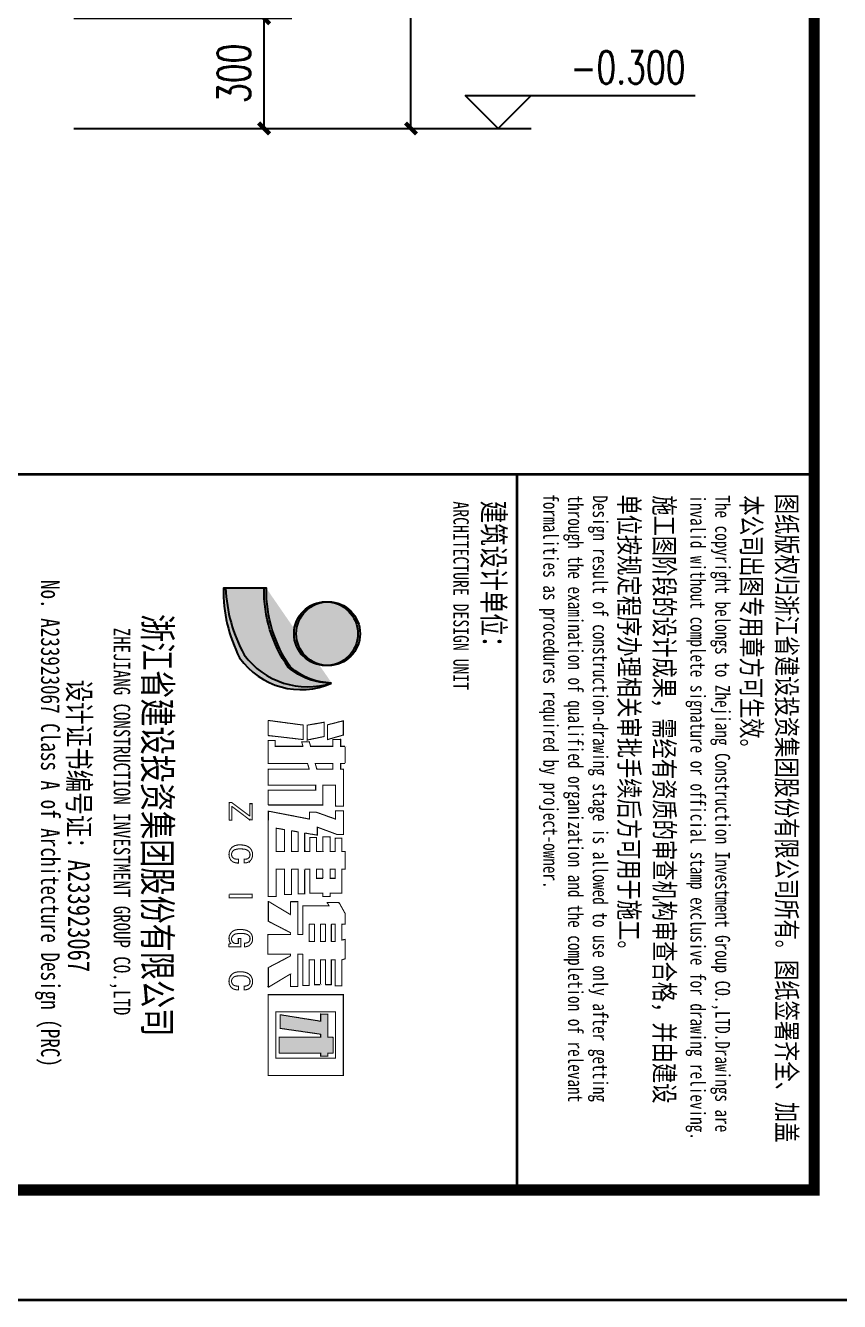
# Model space of a CAD drawing. Extents: x 1738711 to 2346805, y 1189731 to 2516152.
# Drawn here: x 1931023 to 1933242, y 1218398 to 1221875 of the extents above; entities that cross this region are included whole.
import ezdxf
from ezdxf.enums import TextEntityAlignment as Align

# ---------------------------------------------------------------- set-up
doc = ezdxf.new("R2010")
doc.units = 0
doc.header["$LTSCALE"] = 1000
doc.header["$MEASUREMENT"] = 0
for name, color, linetype in [('A-文字', 7, 'Continuous'), ('DIM_ELEV', 3, 'Continuous'), ('PUB_DIM', 3, 'Continuous'), ('PUB_TEXT', 7, 'Continuous'), ('TK', 4, 'Continuous')]:
    doc.layers.add(name, color=color, linetype=linetype)
doc.styles.add('_TCH_DIM', font='SIMPLEX', dxfattribs={"bigfont": 'GBCBIG'})
doc.styles.add('_TCH_DIM_T3', font='SIMPLEX', dxfattribs={"width": 0.705882, "bigfont": 'GBCBIG'})
doc.styles.add('宋体', font='SIMSUN.TTF', dxfattribs={"width": 0.75})
doc.dimstyles.new('_TCH_ARCH&&30', dxfattribs={"dimtxt": 89.25, "dimasz": 30, "dimexe": 75, "dimexo": 90, "dimgap": 37.875, "dimtad": 1, "dimdec": 0, "dimzin": 0, "dimdsep": 46, "dimtxsty": '_TCH_DIM_T3', "dimblk": 'ARCHTICK', "dimcen": 0.09, "dimclrt": 7, "dimazin": 2, "dimtfac": 1, "dimtdec": 0, "dimtix": 1, "dimtmove": 2, "dimatfit": 3, "dimfxl": 20, "dimtolj": 1, "dimtzin": 0, "dimarcsym": 0})

# ---------------------------------------------------------------- blocks, each defined once
blk = doc.blocks.new('资质')
h = blk.add_hatch(color=1)
h.dxf.hatch_style = 1
edge = h.paths.add_edge_path()
edge.add_arc((1697, 4285), 290, 0, 360)
h = blk.add_hatch(color=1)
h.dxf.hatch_style = 1
edge = h.paths.add_edge_path()
edge.add_arc((1697, 4264), 290, 0, 360)
h = blk.add_hatch(color=172)
h.dxf.hatch_style = 1
edge = h.paths.add_edge_path()
edge.add_arc((1560, 4326), 584, 319.0868, 358.9838, ccw=False)
edge.add_arc((1305, 4938), 1215, 269.0491, 305.0252, ccw=False)
edge.add_line((1284, 3723), (1284, 3353))
edge.add_arc((1232, 4706), 1354, 272.2027, 299.0239)
edge.add_arc((1467, 4096), 712, 306.3432, 377.9475)
h = blk.add_hatch(color=172)
h.dxf.hatch_style = 1
edge = h.paths.add_edge_path()
edge.add_arc((1548, 4309), 596, -40.4752, 0.596, ccw=False)
edge.add_arc((1305, 4917), 1215, 269.0491, 305.0252, ccw=False)
edge.add_line((1284, 3702), (1284, 3332))
edge.add_arc((1299, 4693), 1361, 269.4018, 296.9937)
edge.add_arc((1525, 4036), 680, 305.1311, 384.2469)
at = {"layer": 'A-文字'}
h = blk.add_hatch(color=256, dxfattribs=at)
h.dxf.hatch_style = 1
h.paths.add_polyline_path([(5507, 4216), (5518, 4216), (5524, 4216), (5534, 4216), (5535, 4217), (5535, 4242), (5535, 4255), (5535, 4280), (5534, 4282), (5524, 4282), (5518, 4282), (5507, 4282), (5507, 4300), (5507, 4309), (5507, 4327), (5505, 4329), (5449, 4329), (5420, 4329), (5364, 4329), (5364, 4328), (5362, 4328), (5362, 4310), (5362, 4301), (5362, 4282), (5278, 4282), (5236, 4282), (5153, 4282), (5152, 4280), (5152, 4256), (5152, 4243), (5152, 4218), (5152, 4217), (5153, 4216), (5178, 4216), (5191, 4216), (5217, 4216), (5217, 4214), (5217, 4213), (5216, 4208), (5216, 4206), (5215, 4201), (5214, 4199), (5214, 4198), (5214, 4196), (5213, 4190), (5212, 4187), (5211, 4180), (5211, 4178), (5211, 4177), (5211, 4176), (5210, 4169), (5209, 4166), (5208, 4159), (5208, 4158), (5208, 4157), (5207, 4155), (5207, 4150), (5206, 4148), (5205, 4143), (5205, 4141), (5205, 4140), (5205, 4138), (5204, 4132), (5203, 4129), (5202, 4122), (5202, 4120), (5202, 4119), (5201, 4117), (5200, 4111), (5200, 4108), (5199, 4101), (5198, 4100), (5198, 4099), (5198, 4097), (5197, 4090), (5196, 4087), (5195, 4081), (5195, 4079), (5195, 4078), (5195, 4076), (5194, 4071), (5194, 4069), (5193, 4064), (5192, 4062), (5192, 4061), (5192, 4059), (5191, 4053), (5190, 4050), (5189, 4043), (5189, 4042), (5189, 4041), (5189, 4039), (5188, 4032), (5187, 4029), (5186, 4023), (5186, 4021), (5186, 4020), (5185, 4018), (5184, 4012), (5184, 4009), (5183, 4002), (5182, 4000), (5182, 3999), (5182, 3997), (5181, 3991), (5180, 3988), (5179, 3981), (5179, 3980), (5179, 3979), (5179, 3977), (5178, 3972), (5178, 3970), (5177, 3965), (5176, 3963), (5176, 3962), (5176, 3960), (5175, 3954), (5174, 3951), (5173, 3944), (5173, 3942), (5173, 3941), (5173, 3939), (5172, 3933), (5171, 3930), (5170, 3923), (5170, 3922), (5170, 3921), (5169, 3919), (5168, 3912), (5168, 3909), (5167, 3903), (5166, 3901), (5166, 3900), (5166, 3898), (5165, 3893), (5165, 3891), (5164, 3886), (5164, 3884), (5164, 3883), (5163, 3881), (5162, 3875), (5162, 3872), (5161, 3865), (5160, 3864), (5160, 3863), (5160, 3861), (5160, 3858), (5159, 3856), (5159, 3853), (5158, 3851), (5158, 3849), (5159, 3847), (5208, 3847), (5232, 3847), (5281, 3847), (5282, 3849), (5284, 3862), (5285, 3868), (5287, 3881), (5287, 3883), (5287, 3884), (5287, 3885), (5290, 3906), (5292, 3916), (5295, 3937), (5295, 3938), (5295, 3939), (5295, 3941), (5298, 3959), (5299, 3969), (5302, 3987), (5302, 3989), (5302, 3990), (5303, 3991), (5305, 4010), (5307, 4019), (5309, 4038), (5310, 4040), (5310, 4041), (5310, 4042), (5313, 4061), (5314, 4070), (5317, 4089), (5317, 4090), (5317, 4091), (5317, 4093), (5320, 4111), (5321, 4121), (5324, 4139), (5324, 4141), (5325, 4142), (5325, 4143), (5327, 4162), (5329, 4172), (5331, 4190), (5332, 4192), (5332, 4193), (5332, 4194), (5333, 4202), (5334, 4205), (5335, 4213), (5335, 4215), (5336, 4216), (5346, 4216), (5352, 4216), (5362, 4216), (5362, 4065), (5362, 3990), (5362, 3840), (5364, 3839), (5420, 3839), (5449, 3839), (5506, 3839), (5507, 3841), (5507, 3991), (5507, 4066)])
at = {"color": 172}
for points in [[(2145, 4315, -0.175863), (2002, 3943, -0.158277), (1284, 3723), (1284, 3353, 0.117567), (1889, 3522, 0.323012)], [(2145, 4315, -0.18115), (2002, 3922, -0.158277), (1284, 3702), (1284, 3332, 0.120977), (1916, 3480, 0.359607)]]:
    blk.add_lwpolyline(points, format="xyb", close=True, dxfattribs=at)
at = {"color": 1}
for centre in [(1697, 4285), (1697, 4264)]:
    blk.add_circle(centre, 290, dxfattribs=at)
at = {"layer": 'A-文字', "const_width": 9.6}
for points in [[(2579, 4278), (2605, 4278), (2659, 4278), (2658, 4282), (2657, 4285), (2655, 4290), (2654, 4295), (2653, 4298), (2651, 4304), (2650, 4309), (2649, 4312), (2647, 4318), (2646, 4323), (2645, 4326), (2643, 4332), (2642, 4337), (2641, 4340), (2639, 4346), (2638, 4351), (2637, 4354), (2635, 4360), (2635, 4364), (2634, 4367), (2632, 4371), (2632, 4373), (2632, 4374), (2631, 4376), (2629, 4381), (2628, 4384), (2627, 4390), (2625, 4395), (2624, 4398), (2623, 4404), (2621, 4409), (2620, 4412), (2619, 4418), (2618, 4419), (2618, 4420), (2618, 4422), (2566, 4422), (2540, 4422), (2488, 4422), (2488, 4421), (2488, 4421), (2488, 4420), (2490, 4414), (2491, 4411), (2492, 4406), (2492, 4405), (2493, 4404), (2493, 4404), (2495, 4393), (2497, 4388), (2499, 4377), (2500, 4376), (2500, 4376), (2500, 4375), (2503, 4363), (2505, 4357), (2507, 4346), (2508, 4345), (2508, 4344), (2508, 4344), (2511, 4333), (2512, 4328), (2515, 4317), (2515, 4316), (2515, 4316), (2515, 4315), (2518, 4303), (2520, 4297), (2523, 4286), (2524, 4282), (2524, 4281), (2525, 4278)], [(2751, 3740), (2792, 3740), (2875, 3740), (2875, 3741), (2875, 3741), (2876, 3741), (2876, 3884), (2876, 3955), (2876, 4097), (2893, 4102), (2901, 4105), (2918, 4109), (2922, 4110), (2924, 4111), (2928, 4112), (2928, 3964), (2928, 3890), (2928, 3741), (2928, 3741), (2929, 3741), (2929, 3740), (2986, 3740), (3015, 3740), (3072, 3740), (3072, 3740), (3072, 3741), (3073, 3741), (3073, 3913), (3073, 3999), (3073, 4171), (3091, 4171), (3100, 4171), (3119, 4171), (3119, 3999), (3119, 3913), (3119, 3741), (3119, 3741), (3119, 3740), (3119, 3740), (3172, 3740), (3198, 3740), (3251, 3740), (3252, 3741), (3252, 3741), (3253, 3742), (3253, 3939), (3253, 4038), (3253, 4235), (3252, 4235), (3252, 4236), (3252, 4236), (3180, 4236), (3145, 4236), (3073, 4236), (3073, 4237), (3073, 4237), (3073, 4237), (3073, 4283), (3073, 4306), (3073, 4352), (3148, 4352), (3186, 4352), (3262, 4352), (3262, 4353), (3262, 4353), (3263, 4353), (3263, 4381), (3263, 4395), (3263, 4423), (3129, 4423), (3062, 4423), (2929, 4423), (2929, 4422), (2928, 4422), (2928, 4422), (2928, 4412), (2928, 4408), (2928, 4398), (2907, 4398), (2897, 4398), (2876, 4398), (2876, 4414), (2876, 4422), (2876, 4438), (2876, 4437), (2875, 4438), (2875, 4438), (2813, 4438), (2782, 4438), (2721, 4438), (2721, 4438), (2720, 4437), (2720, 4438), (2720, 4422), (2720, 4414), (2720, 4398), (2695, 4398), (2683, 4398), (2658, 4398), (2659, 4398), (2658, 4397), (2658, 4398), (2658, 4370), (2658, 4356), (2658, 4328), (2682, 4328), (2695, 4328), (2719, 4328), (2719, 4327), (2719, 4327), (2720, 4327), (2720, 4246), (2720, 4206), (2720, 4125), (2719, 4125), (2718, 4124), (2718, 4123), (2710, 4122), (2707, 4121), (2699, 4119), (2693, 4117), (2690, 4116), (2684, 4114), (2682, 4114), (2681, 4114), (2680, 4113), (2680, 4113), (2679, 4113), (2679, 4113), (2679, 4085), (2679, 4072), (2679, 4044), (2687, 4046), (2690, 4047), (2698, 4049), (2706, 4052), (2711, 4053), (2719, 4054), (2719, 4054), (2720, 4054), (2720, 4054), (2720, 3954), (2720, 3904), (2720, 3804), (2699, 3804), (2688, 3804), (2667, 3804), (2667, 3804), (2667, 3803), (2666, 3803), (2666, 3784), (2666, 3774), (2666, 3754), (2667, 3754), (2667, 3754), (2667, 3754), (2667, 3749), (2667, 3746), (2667, 3741), (2668, 3741), (2668, 3740), (2668, 3740)], [(3666, 3740), (3805, 3740), (4083, 3740), (4083, 3740), (4083, 3741), (4083, 3741), (4083, 3768), (4083, 3782), (4083, 3810), (4083, 3810), (4083, 3810), (4083, 3811), (3984, 3811), (3935, 3811), (3836, 3811), (3836, 3841), (3836, 3856), (3836, 3887), (3928, 3887), (3974, 3887), (4066, 3887), (4066, 3887), (4066, 3888), (4067, 3887), (4067, 3913), (4067, 3926), (4067, 3952), (3975, 3952), (3929, 3952), (3837, 3952), (3837, 3952), (3836, 3953), (3836, 3953), (3836, 3976), (3836, 3988), (3836, 4011), (3836, 4011), (3837, 4011), (3837, 4011), (3926, 4011), (3970, 4011), (4059, 4011), (4059, 4012), (4060, 4012), (4060, 4012), (4060, 4035), (4060, 4047), (4060, 4070), (4060, 4070), (4059, 4070), (4059, 4071), (3970, 4071), (3926, 4071), (3837, 4071), (3837, 4071), (3836, 4072), (3836, 4071), (3836, 4090), (3836, 4099), (3836, 4118), (3923, 4118), (3966, 4118), (4052, 4118), (4052, 4119), (4052, 4119), (4053, 4119), (4053, 4165), (4053, 4188), (4053, 4235), (4053, 4235), (4054, 4236), (4054, 4236), (4066, 4236), (4071, 4236), (4083, 4236), (4083, 4237), (4083, 4237), (4083, 4237), (4083, 4262), (4083, 4275), (4083, 4300), (4083, 4301), (4082, 4301), (4082, 4302), (4070, 4302), (4065, 4302), (4053, 4302), (4054, 4302), (4053, 4302), (4053, 4302), (4053, 4345), (4053, 4366), (4053, 4408), (4052, 4408), (4052, 4409), (4052, 4409), (3966, 4409), (3923, 4409), (3836, 4409), (3836, 4420), (3836, 4426), (3836, 4438), (3836, 4438), (3835, 4438), (3835, 4439), (3771, 4439), (3739, 4439), (3675, 4439), (3675, 4439), (3675, 4438), (3675, 4438), (3675, 4426), (3675, 4421), (3675, 4409), (3627, 4409), (3604, 4409), (3556, 4409), (3556, 4409), (3556, 4408), (3555, 4408), (3555, 4385), (3555, 4373), (3555, 4350), (3556, 4350), (3556, 4349), (3556, 4349), (3604, 4349), (3627, 4349), (3675, 4349), (3675, 4330), (3675, 4320), (3675, 4302), (3623, 4302), (3597, 4302), (3545, 4302), (3545, 4301), (3544, 4301), (3543, 4301), (3543, 4275), (3543, 4262), (3543, 4236), (3595, 4236), (3621, 4236), (3673, 4236), (3673, 4236), (3674, 4235), (3675, 4236), (3675, 4213), (3675, 4201), (3675, 4178), (3624, 4178), (3599, 4178), (3549, 4178), (3549, 4154), (3549, 4143), (3549, 4119), (3549, 4119), (3549, 4119), (3549, 4118), (3600, 4118), (3625, 4118), (3675, 4118), (3675, 4099), (3675, 4090), (3675, 4071), (3674, 4072), (3674, 4071), (3674, 4071), (3608, 4071), (3575, 4071), (3509, 4071), (3508, 4072), (3508, 4073), (3508, 4075), (3513, 4104), (3516, 4118), (3520, 4147), (3521, 4148), (3521, 4149), (3521, 4150), (3523, 4163), (3524, 4169), (3526, 4182), (3527, 4183), (3527, 4184), (3527, 4186), (3498, 4186), (3484, 4186), (3455, 4186), (3455, 4186), (3455, 4187), (3455, 4188), (3481, 4258), (3494, 4293), (3520, 4363), (3520, 4387), (3520, 4399), (3520, 4423), (3435, 4423), (3392, 4423), (3307, 4423), (3307, 4423), (3307, 4422), (3307, 4422), (3307, 4394), (3307, 4381), (3307, 4353), (3307, 4353), (3307, 4353), (3307, 4352), (3337, 4352), (3351, 4352), (3381, 4352), (3381, 4352), (3381, 4351), (3381, 4350), (3378, 4343), (3377, 4339), (3374, 4332), (3373, 4329), (3373, 4327), (3372, 4324), (3370, 4321), (3370, 4319), (3368, 4316), (3367, 4312), (3367, 4311), (3366, 4308), (3363, 4301), (3362, 4298), (3360, 4292), (3359, 4288), (3358, 4287), (3357, 4284), (3356, 4280), (3355, 4278), (3354, 4275), (3353, 4272), (3352, 4270), (3351, 4267), (3349, 4260), (3347, 4257), (3345, 4251), (3344, 4248), (3343, 4246), (3342, 4243), (3340, 4236), (3339, 4233), (3336, 4227), (3335, 4224), (3335, 4222), (3334, 4219), (3332, 4215), (3332, 4214), (3330, 4210), (3329, 4207), (3329, 4205), (3328, 4202), (3325, 4196), (3324, 4193), (3322, 4186), (3321, 4183), (3320, 4181), (3319, 4178), (3318, 4176), (3317, 4174), (3317, 4172), (3317, 4149), (3317, 4138), (3317, 4115), (3317, 4116), (3317, 4115), (3317, 4115), (3342, 4115), (3355, 4115), (3380, 4115), (3381, 4114), (3381, 4113), (3380, 4112), (3380, 4111), (3380, 4110), (3380, 4108), (3378, 4101), (3378, 4098), (3376, 4091), (3376, 4090), (3376, 4089), (3376, 4087), (3374, 4081), (3374, 4077), (3372, 4071), (3372, 4069), (3372, 4068), (3372, 4067), (3371, 4061), (3370, 4059), (3369, 4053), (3369, 4052), (3369, 4051), (3368, 4049), (3367, 4043), (3366, 4039), (3365, 4033), (3365, 4031), (3365, 4030), (3364, 4029), (3363, 4023), (3363, 4021), (3362, 4015), (3361, 4014), (3361, 4013), (3361, 4011), (3360, 4005), (3359, 4001), (3358, 3995), (3357, 3993), (3357, 3992), (3357, 3991), (3356, 3984), (3355, 3981), (3354, 3974), (3353, 3973), (3353, 3972), (3353, 3970), (3352, 3965), (3351, 3962), (3350, 3957), (3350, 3955), (3350, 3954), (3350, 3953), (3348, 3946), (3348, 3943), (3346, 3936), (3346, 3935), (3346, 3934), (3346, 3932), (3344, 3925), (3344, 3922), (3342, 3915), (3342, 3914), (3342, 3913), (3342, 3911), (3341, 3906), (3340, 3903), (3339, 3898), (3339, 3897), (3339, 3896), (3338, 3894), (3337, 3887), (3336, 3884), (3335, 3877), (3335, 3876), (3335, 3875), (3334, 3873), (3333, 3868), (3333, 3865), (3332, 3860), (3331, 3858), (3331, 3858), (3331, 3856), (3330, 3849), (3329, 3846), (3328, 3839), (3327, 3838), (3327, 3837), (3327, 3835), (3326, 3829), (3325, 3825), (3324, 3819), (3323, 3817), (3323, 3816), (3323, 3815), (3322, 3809), (3321, 3807), (3320, 3801), (3320, 3800), (3320, 3799), (3320, 3797), (3318, 3791), (3318, 3787), (3316, 3781), (3316, 3779), (3316, 3778), (3316, 3777), (3314, 3770), (3314, 3767), (3312, 3760), (3312, 3758), (3312, 3758), (3312, 3756), (3311, 3751), (3310, 3748), (3309, 3743), (3309, 3742), (3309, 3741), (3310, 3741), (3341, 3741), (3357, 3741), (3388, 3741), (3388, 3740), (3388, 3740), (3388, 3740)], [(4501, 3737), (4537, 3737), (4607, 3737), (4607, 3738), (4608, 3738), (4608, 3738), (4608, 3820), (4608, 3860), (4608, 3942), (4609, 3942), (4609, 3942), (4609, 3943), (4614, 3943), (4617, 3943), (4623, 3943), (4624, 3941), (4624, 3941), (4625, 3939), (4627, 3935), (4628, 3933), (4631, 3929), (4631, 3929), (4631, 3928), (4631, 3928), (4633, 3924), (4634, 3922), (4637, 3917), (4637, 3917), (4637, 3917), (4637, 3917), (4640, 3912), (4641, 3910), (4643, 3905), (4644, 3905), (4644, 3904), (4644, 3904), (4646, 3900), (4647, 3898), (4649, 3893), (4650, 3893), (4650, 3893), (4650, 3893), (4652, 3889), (4653, 3886), (4655, 3882), (4656, 3882), (4656, 3882), (4656, 3881), (4658, 3877), (4659, 3875), (4661, 3871), (4662, 3871), (4662, 3870), (4662, 3870), (4664, 3866), (4665, 3864), (4667, 3859), (4668, 3859), (4668, 3859), (4668, 3859), (4670, 3854), (4672, 3852), (4674, 3847), (4674, 3846), (4674, 3846), (4675, 3846), (4677, 3842), (4678, 3840), (4680, 3835), (4680, 3835), (4680, 3835), (4681, 3835), (4683, 3830), (4684, 3828), (4686, 3824), (4686, 3824), (4686, 3824), (4687, 3823), (4689, 3819), (4690, 3817), (4692, 3813), (4692, 3812), (4692, 3812), (4693, 3812), (4695, 3807), (4696, 3805), (4699, 3800), (4699, 3800), (4699, 3800), (4699, 3799), (4701, 3795), (4702, 3793), (4705, 3789), (4705, 3788), (4705, 3788), (4705, 3788), (4707, 3784), (4708, 3782), (4711, 3777), (4711, 3777), (4711, 3777), (4711, 3777), (4713, 3772), (4714, 3770), (4717, 3766), (4717, 3766), (4717, 3766), (4717, 3765), (4719, 3761), (4721, 3759), (4723, 3755), (4726, 3749), (4727, 3746), (4731, 3741), (4801, 3741), (4836, 3741), (4906, 3741), (4906, 3740), (4906, 3740), (4906, 3740), (4907, 3741), (4907, 3742), (4907, 3743), (4860, 3822), (4836, 3861), (4789, 3940), (4789, 3941), (4789, 3941), (4789, 3942), (4789, 3942), (4789, 3943), (4789, 3943), (4789, 3944), (4790, 3943), (4790, 3943), (4834, 3943), (4856, 3943), (4900, 3943), (4901, 3943), (4901, 3944), (4902, 3944), (4902, 3970), (4902, 3982), (4902, 4007), (4901, 4008), (4901, 4008), (4900, 4009), (4784, 4009), (4725, 4009), (4609, 4009), (4609, 4009), (4609, 4010), (4608, 4009), (4608, 4026), (4608, 4034), (4608, 4051), (4609, 4052), (4609, 4052), (4610, 4053), (4723, 4053), (4779, 4053), (4892, 4053), (4892, 4077), (4892, 4088), (4892, 4112), (4800, 4112), (4753, 4112), (4660, 4112), (4660, 4113), (4660, 4113), (4660, 4113), (4660, 4131), (4660, 4141), (4660, 4159), (4660, 4159), (4660, 4160), (4660, 4160), (4750, 4160), (4795, 4160), (4884, 4160), (4884, 4161), (4885, 4161), (4885, 4161), (4885, 4182), (4885, 4192), (4885, 4214), (4885, 4213), (4884, 4214), (4884, 4214), (4795, 4214), (4750, 4214), (4660, 4214), (4660, 4215), (4660, 4215), (4660, 4215), (4660, 4232), (4660, 4241), (4660, 4258), (4660, 4258), (4660, 4258), (4660, 4259), (4750, 4259), (4795, 4259), (4884, 4259), (4884, 4259), (4885, 4260), (4885, 4260), (4885, 4281), (4885, 4291), (4885, 4312), (4885, 4312), (4884, 4312), (4884, 4313), (4795, 4313), (4750, 4313), (4660, 4313), (4660, 4313), (4660, 4314), (4660, 4314), (4660, 4328), (4660, 4335), (4660, 4349), (4754, 4349), (4801, 4349), (4895, 4349), (4895, 4350), (4896, 4351), (4896, 4352), (4896, 4374), (4896, 4385), (4896, 4407), (4896, 4408), (4895, 4408), (4895, 4409), (4801, 4409), (4754, 4409), (4660, 4409), (4660, 4409), (4660, 4410), (4659, 4410), (4656, 4420), (4654, 4425), (4651, 4434), (4650, 4436), (4650, 4437), (4649, 4440), (4579, 4440), (4544, 4440), (4474, 4440), (4473, 4439), (4473, 4438), (4473, 4438), (4475, 4431), (4476, 4427), (4477, 4420), (4478, 4417), (4478, 4415), (4479, 4412), (4480, 4411), (4480, 4410), (4480, 4409), (4422, 4409), (4394, 4409), (4337, 4409), (4337, 4409), (4337, 4410), (4336, 4410), (4336, 4422), (4336, 4428), (4336, 4440), (4298, 4440), (4279, 4440), (4241, 4440), (4200, 4417), (4180, 4406), (4139, 4383), (4140, 4382), (4139, 4382), (4139, 4382), (4139, 4339), (4139, 4318), (4139, 4276), (4140, 4276), (4142, 4276), (4143, 4277), (4152, 4283), (4157, 4286), (4168, 4291), (4168, 4291), (4168, 4291), (4168, 4291), (4168, 4196), (4168, 4148), (4168, 4053), (4169, 4054), (4169, 4053), (4169, 4053), (4272, 4053), (4324, 4053), (4428, 4053), (4429, 4052), (4429, 4052), (4430, 4051), (4430, 4034), (4430, 4026), (4430, 4009), (4429, 4010), (4429, 4009), (4429, 4009), (4310, 4009), (4251, 4009), (4133, 4009), (4133, 4008), (4132, 4007), (4131, 4007), (4131, 3982), (4131, 3970), (4131, 3945), (4132, 3944), (4133, 3944), (4133, 3943), (4178, 3943), (4201, 3943), (4247, 3943), (4247, 3943), (4247, 3943), (4248, 3943), (4248, 3943), (4249, 3941), (4248, 3941), (4200, 3861), (4177, 3822), (4129, 3743), (4129, 3742), (4129, 3741), (4129, 3741), (4201, 3741), (4237, 3741), (4309, 3741), (4309, 3742), (4310, 3742), (4311, 3743), (4314, 3750), (4316, 3753), (4319, 3760), (4319, 3760), (4320, 3760), (4320, 3761), (4325, 3772), (4328, 3778), (4334, 3789), (4334, 3789), (4334, 3789), (4335, 3789), (4340, 3800), (4343, 3805), (4348, 3816), (4348, 3816), (4348, 3816), (4349, 3817), (4354, 3828), (4357, 3834), (4363, 3845), (4363, 3845), (4363, 3845), (4363, 3845), (4369, 3856), (4371, 3861), (4377, 3872), (4377, 3872), (4377, 3873), (4377, 3873), (4383, 3884), (4386, 3890), (4391, 3901), (4391, 3901), (4392, 3901), (4392, 3901), (4397, 3912), (4400, 3917), (4405, 3928), (4405, 3928), (4406, 3929), (4406, 3929), (4409, 3934), (4410, 3937), (4413, 3942), (4413, 3942), (4413, 3942), (4413, 3943), (4419, 3943), (4422, 3943), (4429, 3943), (4429, 3942), (4429, 3942), (4430, 3942), (4430, 3860), (4430, 3820), (4430, 3738), (4430, 3738), (4431, 3738), (4431, 3737)], [(5269, 3739), (5415, 3739), (5709, 3739), (5709, 4012), (5709, 4148), (5709, 4422), (5415, 4422), (5269, 4422), (4976, 4422), (4976, 4148), (4976, 4012), (4976, 3739)], [(2880, 4168), (2881, 4169), (2884, 4169), (2898, 4173), (2906, 4175), (2920, 4180), (2922, 4179), (2923, 4180), (2925, 4181), (2926, 4181), (2927, 4181), (2928, 4182), (2928, 4240), (2928, 4269), (2928, 4327), (2928, 4327), (2927, 4327), (2927, 4328), (2907, 4328), (2897, 4328), (2877, 4328), (2877, 4327), (2876, 4327), (2876, 4327), (2876, 4263), (2876, 4231), (2876, 4167), (2876, 4167), (2877, 4167), (2877, 4168)], [(3869, 4302), (3886, 4302), (3919, 4302), (3919, 4320), (3919, 4330), (3919, 4349), (3886, 4349), (3869, 4349), (3836, 4349), (3836, 4330), (3836, 4320), (3836, 4302)], [(4399, 4313), (4430, 4313), (4491, 4313), (4491, 4313), (4491, 4314), (4492, 4314), (4492, 4328), (4492, 4335), (4492, 4349), (4430, 4349), (4399, 4349), (4337, 4349), (4337, 4349), (4337, 4348), (4336, 4348), (4336, 4335), (4336, 4328), (4336, 4315), (4337, 4314), (4337, 4314), (4338, 4313)], [(5300, 3809), (5384, 3809), (5552, 3809), (5552, 3810), (5553, 3810), (5553, 3810), (5553, 4026), (5553, 4134), (5553, 4350), (5553, 4350), (5552, 4351), (5552, 4351), (5384, 4351), (5300, 4351), (5132, 4351), (5132, 4351), (5131, 4350), (5131, 4350), (5131, 4134), (5131, 4026), (5131, 3810), (5131, 3810), (5132, 3810), (5132, 3809)], [(5420, 3839), (5449, 3839), (5506, 3839), (5506, 3839), (5507, 3840), (5507, 3840), (5507, 3991), (5507, 4066), (5507, 4216), (5518, 4216), (5524, 4216), (5534, 4216), (5534, 4217), (5535, 4217), (5535, 4217), (5535, 4242), (5535, 4255), (5535, 4281), (5535, 4281), (5534, 4281), (5534, 4282), (5524, 4282), (5518, 4282), (5508, 4282), (5508, 4282), (5508, 4282), (5507, 4282), (5507, 4300), (5507, 4309), (5507, 4327), (5506, 4328), (5506, 4328), (5505, 4329), (5449, 4329), (5420, 4329), (5364, 4329), (5364, 4328), (5363, 4328), (5362, 4328), (5362, 4310), (5362, 4301), (5362, 4282), (5362, 4282), (5362, 4282), (5362, 4282), (5278, 4282), (5236, 4282), (5152, 4282), (5152, 4281), (5152, 4281), (5152, 4281), (5152, 4256), (5152, 4243), (5152, 4218), (5152, 4217), (5153, 4217), (5152, 4216), (5178, 4216), (5191, 4216), (5217, 4216), (5217, 4215), (5217, 4214), (5217, 4213), (5216, 4208), (5216, 4206), (5215, 4201), (5214, 4199), (5214, 4198), (5214, 4196), (5213, 4190), (5212, 4187), (5211, 4180), (5211, 4178), (5211, 4177), (5211, 4176), (5210, 4169), (5209, 4166), (5208, 4159), (5208, 4158), (5208, 4157), (5207, 4155), (5207, 4150), (5206, 4148), (5205, 4143), (5205, 4141), (5205, 4140), (5205, 4138), (5204, 4132), (5203, 4129), (5202, 4122), (5202, 4120), (5202, 4119), (5201, 4117), (5200, 4111), (5200, 4108), (5199, 4101), (5198, 4100), (5198, 4099), (5198, 4097), (5197, 4090), (5196, 4087), (5195, 4081), (5195, 4079), (5195, 4078), (5195, 4076), (5194, 4071), (5194, 4069), (5193, 4064), (5192, 4062), (5192, 4061), (5192, 4059), (5191, 4053), (5190, 4050), (5189, 4043), (5189, 4042), (5189, 4041), (5189, 4039), (5188, 4032), (5187, 4029), (5186, 4023), (5186, 4021), (5186, 4020), (5185, 4018), (5184, 4012), (5184, 4009), (5183, 4002), (5182, 4000), (5182, 3999), (5182, 3997), (5181, 3991), (5180, 3988), (5179, 3981), (5179, 3980), (5179, 3979), (5179, 3977), (5178, 3972), (5178, 3970), (5177, 3965), (5176, 3963), (5176, 3962), (5176, 3960), (5175, 3954), (5174, 3951), (5173, 3944), (5173, 3942), (5173, 3941), (5173, 3939), (5172, 3933), (5171, 3930), (5170, 3923), (5170, 3922), (5170, 3921), (5169, 3919), (5168, 3912), (5168, 3909), (5167, 3903), (5166, 3901), (5166, 3900), (5166, 3898), (5165, 3893), (5165, 3891), (5164, 3886), (5164, 3884), (5164, 3883), (5163, 3881), (5162, 3875), (5162, 3872), (5161, 3865), (5160, 3864), (5160, 3863), (5160, 3861), (5160, 3858), (5159, 3856), (5159, 3853), (5158, 3851), (5158, 3849), (5159, 3847), (5208, 3847), (5232, 3847), (5281, 3847), (5281, 3848), (5282, 3848), (5282, 3849), (5284, 3862), (5285, 3868), (5287, 3881), (5287, 3883), (5287, 3884), (5287, 3885), (5290, 3906), (5292, 3916), (5295, 3937), (5295, 3938), (5295, 3939), (5295, 3941), (5298, 3959), (5299, 3969), (5302, 3987), (5302, 3989), (5302, 3990), (5303, 3991), (5305, 4010), (5307, 4019), (5309, 4038), (5310, 4040), (5310, 4041), (5310, 4042), (5313, 4061), (5314, 4070), (5317, 4089), (5317, 4090), (5317, 4091), (5317, 4093), (5320, 4111), (5321, 4121), (5324, 4139), (5324, 4141), (5325, 4142), (5325, 4143), (5327, 4162), (5329, 4172), (5331, 4190), (5332, 4192), (5332, 4193), (5332, 4194), (5333, 4202), (5334, 4205), (5335, 4213), (5335, 4214), (5335, 4215), (5336, 4216), (5346, 4216), (5352, 4216), (5362, 4216), (5362, 4065), (5362, 3990), (5362, 3839), (5363, 3839), (5363, 3839), (5363, 3839)], [(2582, 4094), (2608, 4094), (2662, 4094), (2662, 4095), (2663, 4095), (2662, 4096), (2659, 4111), (2658, 4118), (2655, 4133), (2655, 4134), (2654, 4134), (2654, 4135), (2650, 4155), (2648, 4166), (2644, 4186), (2644, 4187), (2644, 4187), (2643, 4188), (2639, 4208), (2637, 4218), (2633, 4238), (2633, 4239), (2633, 4240), (2633, 4241), (2632, 4244), (2632, 4245), (2631, 4248), (2631, 4248), (2631, 4248), (2631, 4248), (2579, 4248), (2553, 4248), (2501, 4248), (2501, 4247), (2501, 4247), (2501, 4246), (2502, 4242), (2502, 4241), (2503, 4238), (2503, 4236), (2503, 4236), (2503, 4234), (2504, 4231), (2504, 4229), (2505, 4226), (2505, 4225), (2505, 4224), (2505, 4223), (2506, 4220), (2506, 4218), (2507, 4215), (2508, 4211), (2508, 4208), (2509, 4204), (2509, 4201), (2510, 4199), (2510, 4196), (2510, 4195), (2511, 4194), (2511, 4193), (2511, 4190), (2512, 4188), (2512, 4185), (2512, 4184), (2513, 4183), (2513, 4182), (2513, 4178), (2514, 4177), (2514, 4174), (2514, 4172), (2515, 4172), (2515, 4170), (2515, 4167), (2516, 4165), (2516, 4162), (2516, 4161), (2517, 4160), (2517, 4159), (2517, 4156), (2518, 4154), (2518, 4151), (2518, 4149), (2519, 4149), (2519, 4147), (2519, 4144), (2520, 4143), (2520, 4139), (2520, 4138), (2521, 4137), (2521, 4136), (2521, 4133), (2522, 4131), (2522, 4128), (2522, 4127), (2523, 4126), (2523, 4125), (2523, 4122), (2524, 4120), (2524, 4117), (2524, 4115), (2525, 4115), (2525, 4113), (2525, 4110), (2526, 4109), (2526, 4105), (2527, 4101), (2527, 4099), (2528, 4094)], [(3869, 4178), (3886, 4178), (3919, 4178), (3919, 4201), (3919, 4213), (3919, 4236), (3919, 4235), (3918, 4236), (3918, 4236), (3886, 4236), (3869, 4236), (3837, 4236), (3837, 4236), (3836, 4235), (3836, 4236), (3836, 4213), (3836, 4201), (3836, 4178)], [(4399, 4214), (4430, 4214), (4491, 4214), (4491, 4215), (4491, 4215), (4492, 4215), (4492, 4232), (4492, 4241), (4492, 4258), (4491, 4258), (4491, 4258), (4491, 4259), (4430, 4259), (4399, 4259), (4338, 4259), (4337, 4258), (4337, 4258), (4336, 4257), (4336, 4241), (4336, 4232), (4336, 4216), (4337, 4215), (4337, 4215), (4338, 4214)], [(2540, 3740), (2567, 3740), (2621, 3740), (2622, 3741), (2623, 3742), (2622, 3743), (2623, 3744), (2623, 3745), (2623, 3746), (2623, 3751), (2624, 3753), (2624, 3758), (2624, 3760), (2625, 3761), (2625, 3763), (2625, 3768), (2626, 3771), (2626, 3775), (2626, 3778), (2627, 3779), (2627, 3781), (2627, 3786), (2628, 3788), (2628, 3793), (2628, 3795), (2629, 3796), (2629, 3798), (2629, 3803), (2630, 3805), (2630, 3810), (2630, 3812), (2631, 3813), (2631, 3815), (2631, 3820), (2632, 3823), (2632, 3827), (2632, 3830), (2633, 3831), (2633, 3833), (2634, 3840), (2634, 3844), (2635, 3851), (2635, 3853), (2635, 3854), (2635, 3856), (2636, 3861), (2636, 3863), (2637, 3868), (2637, 3870), (2637, 3871), (2637, 3873), (2638, 3878), (2638, 3881), (2639, 3885), (2639, 3888), (2639, 3889), (2639, 3891), (2640, 3896), (2640, 3898), (2641, 3903), (2641, 3905), (2641, 3906), (2641, 3908), (2642, 3915), (2643, 3919), (2643, 3926), (2644, 3928), (2644, 3929), (2644, 3931), (2645, 3936), (2645, 3939), (2645, 3943), (2646, 3946), (2646, 3947), (2646, 3949), (2647, 3954), (2647, 3956), (2647, 3961), (2648, 3963), (2648, 3964), (2648, 3966), (2649, 3971), (2649, 3973), (2649, 3978), (2650, 3980), (2650, 3981), (2650, 3983), (2651, 3991), (2651, 3994), (2652, 4001), (2652, 4004), (2653, 4005), (2653, 4007), (2653, 4012), (2654, 4014), (2654, 4019), (2654, 4021), (2655, 4022), (2655, 4024), (2655, 4029), (2656, 4031), (2656, 4036), (2656, 4038), (2657, 4039), (2657, 4041), (2657, 4046), (2658, 4049), (2658, 4053), (2659, 4055), (2659, 4056), (2658, 4057), (2606, 4057), (2580, 4057), (2528, 4057), (2528, 4057), (2527, 4056), (2526, 4055), (2526, 4050), (2526, 4047), (2525, 4041), (2522, 4021), (2521, 4011), (2518, 3991), (2518, 3987), (2517, 3985), (2517, 3981), (2516, 3977), (2516, 3974), (2515, 3970), (2513, 3952), (2512, 3943), (2509, 3925), (2509, 3921), (2509, 3919), (2508, 3915), (2508, 3911), (2507, 3909), (2507, 3905), (2506, 3901), (2506, 3899), (2505, 3895), (2503, 3877), (2502, 3868), (2499, 3850), (2499, 3846), (2499, 3844), (2498, 3840), (2498, 3836), (2497, 3834), (2497, 3830), (2496, 3826), (2496, 3824), (2495, 3819), (2493, 3802), (2492, 3793), (2489, 3775), (2489, 3771), (2489, 3769), (2488, 3765), (2487, 3755), (2486, 3750), (2485, 3741), (2485, 3741), (2486, 3740), (2486, 3740)], [(4399, 4112), (4429, 4112), (4490, 4112), (4490, 4113), (4491, 4113), (4492, 4113), (4492, 4131), (4492, 4141), (4492, 4159), (4491, 4159), (4491, 4160), (4491, 4160), (4430, 4160), (4399, 4160), (4338, 4160), (4337, 4159), (4337, 4159), (4336, 4158), (4336, 4141), (4336, 4132), (4336, 4114), (4337, 4113), (4337, 4113), (4338, 4112)], [(3562, 3952), (3600, 3952), (3674, 3952), (3674, 3952), (3674, 3953), (3675, 3953), (3675, 3976), (3675, 3988), (3675, 4011), (3674, 4011), (3674, 4011), (3674, 4011), (3604, 4011), (3568, 4011), (3498, 4011), (3497, 4010), (3497, 4010), (3497, 4008), (3497, 4007), (3496, 4007), (3496, 4006), (3495, 3997), (3494, 3992), (3492, 3982), (3492, 3981), (3492, 3980), (3492, 3979), (3490, 3969), (3489, 3964), (3488, 3955), (3487, 3954), (3487, 3953), (3488, 3952)], [(3548, 3811), (3590, 3811), (3675, 3811), (3675, 3841), (3675, 3856), (3675, 3887), (3596, 3887), (3556, 3887), (3477, 3887), (3476, 3885), (3476, 3884), (3476, 3883), (3473, 3865), (3471, 3856), (3468, 3839), (3468, 3837), (3468, 3837), (3468, 3835), (3466, 3827), (3466, 3823), (3464, 3815), (3464, 3814), (3464, 3813), (3464, 3811)], [(3296, 3386), (3328, 3386), (3391, 3386), (3391, 3386), (3392, 3387), (3392, 3387), (3392, 3396), (3392, 3400), (3392, 3409), (3342, 3409), (3317, 3409), (3267, 3409), (3267, 3410), (3267, 3410), (3267, 3411), (3315, 3475), (3339, 3507), (3387, 3570), (3386, 3571), (3387, 3571), (3387, 3571), (3387, 3581), (3387, 3585), (3387, 3595), (3329, 3595), (3299, 3595), (3241, 3595), (3241, 3586), (3241, 3581), (3241, 3572), (3284, 3572), (3306, 3572), (3349, 3572), (3349, 3572), (3350, 3572), (3350, 3572), (3351, 3572), (3352, 3572), (3352, 3571), (3352, 3570), (3352, 3570), (3351, 3569), (3303, 3505), (3279, 3473), (3231, 3409), (3231, 3401), (3231, 3396), (3231, 3387), (3232, 3387), (3232, 3387), (3232, 3386)], [(3703, 3383), (3703, 3383), (3703, 3384), (3708, 3384), (3710, 3384), (3714, 3384), (3722, 3385), (3725, 3386), (3733, 3389), (3739, 3391), (3742, 3393), (3747, 3396), (3753, 3400), (3756, 3402), (3760, 3407), (3762, 3410), (3764, 3411), (3766, 3413), (3770, 3420), (3771, 3423), (3774, 3430), (3775, 3432), (3775, 3433), (3776, 3435), (3777, 3439), (3777, 3440), (3778, 3443), (3779, 3449), (3779, 3451), (3780, 3457), (3780, 3460), (3780, 3462), (3780, 3465), (3781, 3466), (3781, 3467), (3780, 3468), (3780, 3469), (3780, 3469), (3779, 3469), (3766, 3469), (3760, 3469), (3747, 3469), (3747, 3469), (3746, 3469), (3746, 3469), (3746, 3465), (3746, 3463), (3746, 3459), (3746, 3459), (3746, 3459), (3745, 3459), (3745, 3456), (3745, 3454), (3745, 3451), (3744, 3450), (3744, 3449), (3744, 3447), (3744, 3444), (3744, 3443), (3743, 3440), (3742, 3435), (3741, 3432), (3738, 3427), (3736, 3424), (3735, 3422), (3732, 3419), (3729, 3417), (3728, 3416), (3726, 3414), (3721, 3411), (3718, 3410), (3712, 3408), (3707, 3407), (3705, 3407), (3699, 3407), (3694, 3407), (3691, 3408), (3686, 3410), (3682, 3411), (3680, 3412), (3676, 3415), (3672, 3417), (3671, 3419), (3668, 3422), (3666, 3424), (3665, 3425), (3663, 3427), (3660, 3433), (3659, 3437), (3657, 3443), (3656, 3446), (3656, 3447), (3655, 3449), (3655, 3452), (3654, 3453), (3654, 3456), (3653, 3460), (3653, 3462), (3652, 3467), (3652, 3471), (3652, 3473), (3652, 3478), (3652, 3478), (3652, 3478), (3651, 3478), (3651, 3485), (3651, 3488), (3651, 3495), (3652, 3495), (3652, 3495), (3652, 3495), (3652, 3500), (3652, 3503), (3652, 3507), (3652, 3507), (3652, 3507), (3653, 3507), (3653, 3509), (3653, 3510), (3653, 3512), (3653, 3513), (3653, 3513), (3653, 3514), (3654, 3518), (3654, 3520), (3654, 3523), (3656, 3531), (3657, 3535), (3660, 3543), (3662, 3546), (3663, 3548), (3664, 3552), (3668, 3556), (3669, 3559), (3673, 3563), (3677, 3566), (3680, 3568), (3685, 3570), (3688, 3571), (3690, 3572), (3693, 3573), (3695, 3573), (3696, 3573), (3697, 3574), (3703, 3574), (3706, 3574), (3711, 3574), (3717, 3573), (3720, 3572), (3726, 3569), (3727, 3568), (3728, 3568), (3729, 3567), (3732, 3564), (3733, 3563), (3736, 3561), (3739, 3556), (3741, 3553), (3742, 3547), (3743, 3545), (3743, 3544), (3744, 3543), (3744, 3537), (3745, 3535), (3746, 3529), (3746, 3526), (3746, 3524), (3746, 3521), (3759, 3521), (3766, 3521), (3779, 3521), (3779, 3521), (3779, 3521), (3779, 3521), (3779, 3525), (3779, 3527), (3779, 3530), (3779, 3530), (3779, 3530), (3779, 3530), (3779, 3533), (3779, 3534), (3779, 3537), (3778, 3543), (3777, 3546), (3775, 3552), (3774, 3554), (3774, 3555), (3773, 3557), (3772, 3560), (3771, 3561), (3770, 3564), (3769, 3565), (3769, 3566), (3767, 3567), (3768, 3568), (3767, 3568), (3766, 3569), (3764, 3572), (3762, 3574), (3759, 3577), (3755, 3580), (3753, 3581), (3750, 3585), (3744, 3588), (3742, 3589), (3736, 3592), (3735, 3592), (3734, 3592), (3733, 3593), (3732, 3594), (3732, 3594), (3731, 3594), (3728, 3595), (3726, 3595), (3723, 3596), (3719, 3596), (3717, 3596), (3713, 3597), (3706, 3597), (3702, 3597), (3695, 3597), (3685, 3596), (3680, 3595), (3671, 3591), (3666, 3589), (3663, 3588), (3659, 3585), (3657, 3584), (3656, 3584), (3655, 3582), (3650, 3579), (3648, 3577), (3643, 3573), (3639, 3567), (3637, 3564), (3632, 3559), (3632, 3558), (3632, 3557), (3631, 3557), (3629, 3553), (3629, 3552), (3627, 3549), (3623, 3540), (3622, 3535), (3620, 3526), (3619, 3523), (3619, 3522), (3618, 3519), (3618, 3516), (3618, 3514), (3617, 3511), (3617, 3508), (3617, 3507), (3617, 3504), (3616, 3504), (3616, 3504), (3616, 3504), (3616, 3500), (3616, 3498), (3616, 3493), (3616, 3493), (3616, 3493), (3615, 3493), (3615, 3486), (3615, 3483), (3615, 3475), (3616, 3475), (3616, 3475), (3616, 3475), (3616, 3472), (3616, 3470), (3616, 3466), (3617, 3456), (3619, 3450), (3621, 3440), (3623, 3433), (3625, 3430), (3628, 3424), (3629, 3422), (3630, 3421), (3632, 3419), (3634, 3416), (3634, 3415), (3636, 3412), (3639, 3409), (3640, 3408), (3643, 3406), (3646, 3403), (3648, 3402), (3651, 3399), (3652, 3399), (3653, 3398), (3653, 3398), (3660, 3393), (3663, 3392), (3671, 3389), (3674, 3388), (3676, 3387), (3679, 3386), (3682, 3386), (3683, 3386), (3686, 3385), (3688, 3385), (3689, 3385), (3691, 3384), (3695, 3384), (3698, 3384), (3702, 3384), (3702, 3384), (3702, 3384), (3702, 3383)], [(4076, 3386), (4083, 3386), (4096, 3386), (4096, 3387), (4097, 3387), (4097, 3388), (4097, 3470), (4097, 3511), (4097, 3594), (4097, 3594), (4097, 3594), (4097, 3595), (4083, 3595), (4076, 3595), (4063, 3595), (4063, 3511), (4063, 3470), (4063, 3387), (4063, 3387), (4064, 3386), (4063, 3386)], [(4465, 3383), (4466, 3383), (4466, 3384), (4470, 3384), (4472, 3384), (4476, 3384), (4483, 3385), (4487, 3386), (4494, 3389), (4499, 3391), (4501, 3392), (4506, 3396), (4508, 3397), (4508, 3398), (4510, 3399), (4511, 3399), (4512, 3399), (4512, 3399), (4512, 3396), (4512, 3395), (4513, 3393), (4514, 3390), (4514, 3389), (4515, 3385), (4515, 3385), (4515, 3385), (4516, 3384), (4516, 3384), (4517, 3384), (4517, 3383), (4526, 3383), (4531, 3383), (4540, 3383), (4541, 3384), (4541, 3384), (4542, 3385), (4542, 3427), (4542, 3448), (4542, 3490), (4541, 3490), (4541, 3491), (4540, 3491), (4510, 3491), (4495, 3491), (4466, 3491), (4466, 3491), (4465, 3491), (4465, 3491), (4465, 3482), (4465, 3477), (4465, 3468), (4483, 3468), (4492, 3468), (4510, 3468), (4510, 3468), (4511, 3467), (4511, 3467), (4511, 3458), (4511, 3453), (4511, 3444), (4510, 3438), (4509, 3436), (4507, 3430), (4506, 3427), (4505, 3426), (4504, 3423), (4503, 3423), (4503, 3422), (4503, 3421), (4500, 3419), (4499, 3418), (4496, 3415), (4492, 3412), (4489, 3411), (4484, 3409), (4482, 3408), (4480, 3408), (4478, 3407), (4475, 3407), (4474, 3407), (4472, 3407), (4470, 3406), (4468, 3406), (4466, 3407), (4462, 3407), (4460, 3408), (4455, 3409), (4450, 3411), (4448, 3413), (4443, 3416), (4442, 3417), (4442, 3417), (4441, 3418), (4438, 3420), (4437, 3421), (4435, 3424), (4433, 3427), (4431, 3429), (4429, 3432), (4426, 3439), (4425, 3442), (4423, 3449), (4423, 3452), (4422, 3453), (4422, 3456), (4422, 3460), (4421, 3462), (4420, 3467), (4420, 3471), (4420, 3473), (4420, 3478), (4420, 3478), (4420, 3478), (4420, 3478), (4420, 3485), (4420, 3489), (4420, 3496), (4420, 3496), (4420, 3496), (4420, 3496), (4420, 3501), (4420, 3504), (4420, 3509), (4420, 3509), (4421, 3509), (4421, 3509), (4421, 3512), (4421, 3513), (4421, 3516), (4422, 3526), (4423, 3531), (4426, 3540), (4426, 3542), (4426, 3543), (4427, 3544), (4429, 3549), (4430, 3552), (4433, 3556), (4434, 3557), (4434, 3558), (4435, 3559), (4438, 3562), (4439, 3564), (4442, 3566), (4445, 3568), (4446, 3569), (4449, 3571), (4450, 3571), (4451, 3571), (4452, 3572), (4454, 3572), (4455, 3572), (4457, 3573), (4458, 3573), (4460, 3573), (4461, 3574), (4467, 3574), (4469, 3574), (4475, 3574), (4481, 3573), (4484, 3572), (4489, 3569), (4493, 3566), (4495, 3565), (4498, 3561), (4502, 3556), (4503, 3553), (4505, 3547), (4506, 3543), (4506, 3541), (4508, 3537), (4507, 3535), (4507, 3534), (4508, 3531), (4508, 3528), (4508, 3527), (4508, 3523), (4509, 3523), (4509, 3523), (4509, 3523), (4521, 3523), (4528, 3523), (4540, 3523), (4540, 3523), (4541, 3523), (4541, 3523), (4541, 3528), (4541, 3530), (4541, 3535), (4539, 3543), (4538, 3548), (4535, 3556), (4533, 3560), (4532, 3562), (4531, 3565), (4527, 3571), (4524, 3574), (4519, 3579), (4516, 3582), (4515, 3583), (4512, 3585), (4511, 3585), (4511, 3586), (4510, 3586), (4509, 3587), (4509, 3587), (4508, 3588), (4506, 3589), (4504, 3590), (4502, 3591), (4497, 3593), (4494, 3594), (4490, 3595), (4487, 3596), (4486, 3596), (4483, 3596), (4480, 3596), (4479, 3596), (4477, 3597), (4469, 3597), (4466, 3597), (4458, 3597), (4456, 3596), (4455, 3596), (4453, 3596), (4450, 3596), (4449, 3596), (4446, 3595), (4442, 3594), (4440, 3593), (4436, 3592), (4432, 3590), (4430, 3589), (4426, 3587), (4421, 3584), (4419, 3582), (4415, 3578), (4410, 3574), (4408, 3572), (4404, 3567), (4400, 3560), (4398, 3556), (4394, 3549), (4393, 3545), (4393, 3544), (4391, 3541), (4391, 3539), (4391, 3538), (4390, 3536), (4389, 3533), (4389, 3531), (4388, 3528), (4388, 3527), (4387, 3526), (4387, 3525), (4387, 3521), (4386, 3520), (4386, 3517), (4386, 3515), (4386, 3513), (4385, 3511), (4385, 3509), (4385, 3507), (4385, 3505), (4385, 3505), (4384, 3505), (4384, 3505), (4384, 3500), (4384, 3498), (4384, 3493), (4384, 3493), (4384, 3493), (4384, 3493), (4384, 3486), (4384, 3483), (4384, 3475), (4384, 3475), (4384, 3475), (4384, 3475), (4384, 3471), (4384, 3469), (4384, 3465), (4385, 3463), (4385, 3462), (4385, 3459), (4386, 3456), (4386, 3455), (4387, 3451), (4388, 3443), (4389, 3439), (4393, 3431), (4395, 3425), (4397, 3422), (4401, 3416), (4402, 3414), (4403, 3413), (4405, 3411), (4407, 3409), (4409, 3407), (4412, 3404), (4415, 3402), (4417, 3400), (4420, 3397), (4421, 3397), (4422, 3397), (4422, 3396), (4428, 3393), (4430, 3392), (4436, 3389), (4439, 3388), (4441, 3387), (4444, 3386), (4448, 3386), (4450, 3385), (4454, 3384), (4458, 3384), (4460, 3384), (4464, 3384), (4464, 3384), (4464, 3384), (4464, 3383)], [(4855, 3383), (4856, 3383), (4856, 3384), (4860, 3384), (4862, 3384), (4866, 3384), (4874, 3385), (4878, 3386), (4885, 3389), (4891, 3391), (4894, 3393), (4900, 3396), (4905, 3400), (4908, 3402), (4913, 3407), (4915, 3410), (4916, 3411), (4918, 3413), (4922, 3420), (4924, 3423), (4926, 3430), (4927, 3432), (4927, 3433), (4928, 3435), (4929, 3439), (4929, 3440), (4930, 3443), (4931, 3449), (4931, 3451), (4932, 3457), (4932, 3460), (4932, 3462), (4932, 3465), (4933, 3466), (4933, 3467), (4933, 3468), (4932, 3469), (4932, 3469), (4931, 3469), (4918, 3469), (4912, 3469), (4899, 3469), (4899, 3469), (4899, 3469), (4898, 3469), (4898, 3465), (4898, 3463), (4898, 3459), (4898, 3459), (4898, 3459), (4898, 3459), (4898, 3456), (4898, 3454), (4898, 3451), (4897, 3450), (4897, 3449), (4897, 3447), (4896, 3444), (4896, 3443), (4895, 3440), (4894, 3435), (4893, 3432), (4891, 3427), (4888, 3424), (4887, 3422), (4884, 3419), (4881, 3417), (4880, 3416), (4878, 3414), (4873, 3411), (4870, 3410), (4865, 3408), (4860, 3407), (4857, 3407), (4852, 3407), (4846, 3407), (4843, 3408), (4838, 3410), (4834, 3411), (4832, 3412), (4828, 3415), (4825, 3417), (4823, 3419), (4821, 3422), (4819, 3424), (4818, 3425), (4816, 3427), (4813, 3433), (4811, 3437), (4809, 3443), (4808, 3446), (4808, 3447), (4807, 3449), (4807, 3452), (4807, 3453), (4806, 3456), (4806, 3460), (4805, 3462), (4804, 3467), (4804, 3471), (4804, 3473), (4804, 3478), (4804, 3478), (4804, 3478), (4804, 3478), (4804, 3485), (4804, 3488), (4804, 3495), (4804, 3495), (4804, 3495), (4804, 3495), (4804, 3500), (4804, 3503), (4804, 3507), (4805, 3507), (4805, 3507), (4805, 3507), (4805, 3509), (4805, 3510), (4805, 3512), (4805, 3513), (4805, 3513), (4805, 3514), (4806, 3518), (4806, 3520), (4807, 3523), (4808, 3531), (4809, 3535), (4812, 3543), (4814, 3546), (4815, 3548), (4817, 3552), (4820, 3556), (4822, 3559), (4825, 3563), (4830, 3566), (4832, 3568), (4837, 3570), (4841, 3571), (4842, 3572), (4846, 3573), (4847, 3573), (4848, 3573), (4849, 3574), (4855, 3574), (4858, 3574), (4864, 3574), (4870, 3573), (4873, 3572), (4878, 3569), (4880, 3568), (4880, 3568), (4882, 3567), (4884, 3564), (4885, 3563), (4888, 3561), (4891, 3556), (4893, 3553), (4895, 3547), (4895, 3545), (4895, 3544), (4896, 3543), (4897, 3537), (4897, 3535), (4898, 3529), (4898, 3526), (4898, 3524), (4898, 3521), (4911, 3521), (4918, 3521), (4931, 3521), (4931, 3521), (4931, 3521), (4932, 3521), (4932, 3525), (4932, 3527), (4932, 3530), (4931, 3530), (4931, 3530), (4931, 3530), (4931, 3533), (4931, 3534), (4931, 3537), (4930, 3543), (4929, 3546), (4927, 3552), (4927, 3554), (4926, 3555), (4925, 3557), (4924, 3560), (4923, 3561), (4922, 3564), (4921, 3565), (4921, 3566), (4920, 3567), (4920, 3568), (4919, 3568), (4919, 3569), (4916, 3572), (4915, 3574), (4911, 3577), (4907, 3580), (4906, 3581), (4902, 3585), (4897, 3588), (4894, 3589), (4888, 3592), (4887, 3592), (4886, 3592), (4885, 3593), (4884, 3594), (4884, 3594), (4883, 3594), (4880, 3595), (4878, 3595), (4875, 3596), (4871, 3596), (4869, 3596), (4866, 3597), (4858, 3597), (4854, 3597), (4847, 3597), (4837, 3596), (4832, 3595), (4823, 3591), (4818, 3589), (4815, 3588), (4811, 3585), (4809, 3584), (4808, 3584), (4807, 3582), (4802, 3579), (4800, 3577), (4796, 3573), (4791, 3567), (4789, 3564), (4784, 3559), (4784, 3558), (4784, 3557), (4783, 3557), (4782, 3553), (4781, 3552), (4779, 3549), (4776, 3540), (4774, 3535), (4772, 3526), (4771, 3523), (4771, 3522), (4771, 3519), (4770, 3516), (4770, 3514), (4769, 3511), (4769, 3508), (4769, 3507), (4769, 3504), (4769, 3504), (4769, 3504), (4768, 3504), (4768, 3500), (4768, 3498), (4768, 3493), (4768, 3493), (4768, 3493), (4768, 3493), (4768, 3486), (4768, 3483), (4768, 3475), (4768, 3475), (4768, 3475), (4768, 3475), (4768, 3472), (4768, 3470), (4768, 3466), (4770, 3456), (4771, 3450), (4774, 3440), (4776, 3433), (4777, 3430), (4781, 3424), (4782, 3422), (4782, 3421), (4784, 3419), (4786, 3416), (4787, 3415), (4789, 3412), (4791, 3409), (4792, 3408), (4795, 3406), (4799, 3403), (4800, 3402), (4804, 3399), (4805, 3399), (4805, 3398), (4806, 3398), (4812, 3393), (4816, 3392), (4823, 3389), (4826, 3388), (4828, 3387), (4832, 3386), (4834, 3386), (4836, 3386), (4838, 3385), (4840, 3385), (4841, 3385), (4843, 3384), (4848, 3384), (4850, 3384), (4854, 3384), (4854, 3384), (4854, 3384), (4854, 3383)]]:
    blk.add_lwpolyline(points, close=True, dxfattribs=at)
at = {"layer": 'TK', "color": 7, "const_width": 25}
for points in [[(250, 6000), (6750, 6000), (6750, 8700), (250, 8700)], [(250, 8700), (6750, 8700), (6750, 0), (250, 0)]]:
    blk.add_lwpolyline(points, close=True, dxfattribs=at)
at = {"layer": 'TK', "color": 7, "style": '宋体', "width": 0.75}
for s, height, p in [('图纸版权归浙江省建设投资集团股份有限公司所有。图纸签署齐全、加盖', 180, (426, 8361)), ('本公司出图专用章方可生效。', 180, (440, 8041)), ('The copyright belongs to Zhejiang Construction Investment Group CO.,LTD.Drawings are ', 135, (440, 7801)), ('invalid without complete signature or official stamp exclusive for drawing relieving.', 135, (440, 7576)), ('施工图阶段的设计成果，需经有资质的审查机构审查合格，并由建设', 180, (440, 7249)), ('单位按规定程序办理相关审批手续后方可用于施工。', 180, (432, 6929)), ('Design result of construction-drawing stage is allowed to use only after getting ', 135, (440, 6689)), ('through the examination of qualified organization and the completion of relevant ', 135, (442, 6464)), ('formalities as procedures required by project-owner.', 135, (431, 6239)), ('建筑设计单位：', 200, (489, 5688)), ('ARCHITECTURE DESIGN UNIT', 140, (495, 5422)), ('浙江省建设投资集团股份有限公司', 250, (1518, 2609)), ('ZHEJIANG CONSTRUCTION INVESTMENT GROUP CO.,LTD ', 150, (1643, 2336)), ('设计证书编号证: A233923067 ', 200, (2114, 1921)), ('No. A233923067 Class A of Architecture Design (PRC)', 170, (1209, 1676))]:
    blk.add_text(s, height=height, dxfattribs=at).set_placement(p)
blk = doc.blocks.new('hjashrtahreahe')
at = {"layer": 'TK', "color": 7, "const_width": 25}
blk.add_lwpolyline([(0, 59400), (84100, 59400), (84100, 0), (0, 0)], close=True, dxfattribs=at)
at = {"layer": 'TK', "color": 3, "const_width": 100}
blk.add_lwpolyline([(2500, 1000), (2500, 58400), (83100, 58400), (83100, 1000)], close=True, dxfattribs=at)
at = {"layer": 'TK', "color": 7, "const_width": 25}
blk.add_lwpolyline([(76600, 58400), (76600, 1000)], dxfattribs=at)
at = {"layer": 'TK', "color": 1}
blk.add_blockref('资质', (76350, 49700), dxfattribs=at)
at = {"layer": 'TK', "style": '宋体', "width": 0.75}
for tag, height, p in [('项目负责人', 350, (6003, 57089)), ('专业负责人', 350, (6003, 56224)), ('设计人', 350, (6003, 55419)), ('版号1', 250, (77304, 22193)), ('时间1', 250, (82405, 22193)), ('版号2', 250, (77304, 21593)), ('时间2', 250, (82405, 21593)), ('版号3', 250, (77304, 20993)), ('时间3', 250, (82405, 20993)), ('建筑会签', 0.0001, (78978, 2403)), ('电气会签', 0.0001, (82128, 2403)), ('结构会签', 0.0001, (78978, 1803)), ('暖通会签', 0.0001, (82128, 1803)), ('给排水会签', 0.0001, (78978, 1250)), ('智能化会签', 0.0001, (82128, 1250))]:
    blk.add_attdef(tag, text='', height=height, dxfattribs=at).set_placement(p, align=Align.CENTER)
for tag, p in [('合作设计单位', (80816, 48986)), ('版号说明1', (79854, 22318)), ('版号说明2', (79854, 21718)), ('版号说明3', (79854, 21118)), ('浙江绿储科技有限公司', (80545, 16036)), ('百兆瓦级集中式熔盐储能关键', (80545, 14953)), ('设备研发及制造基地项目', (80545, 14603)), ('1#研发楼', (80545, 13636)), ('图名', (80545, 12436)), ('工程编号', (78978, 11461)), ('子项编号', (82128, 11461)), ('建筑', (78978, 10711)), ('图号', (82128, 10711)), ('施工图', (78978, 9961)), ('2023.03', (82128, 9961)), ('审定', (79353, 8461)), ('审核', (79353, 7711)), ('工程负责', (79353, 6961)), ('专业负责', (79353, 6211)), ('设计', (79353, 5461)), ('制图', (79353, 4711)), ('校对', (79353, 3961))]:
    blk.add_attdef(tag, text='', height=250, dxfattribs=at).set_placement(p, align=Align.MIDDLE_CENTER)
blk = doc.blocks.new('_ArchTick')
at = {"color": 0, "linetype": 'ByBlock', "const_width": 0.4}
blk.add_lwpolyline([(-0.5, -0.5), (0.5, 0.5)], dxfattribs=at)
blk = doc.blocks.new('*D1153')
at = {"layer": 'Defpoints', "color": 0, "transparency": 16777216}
for p in [(1931064.9, 1221894.4), (1931674, 1221894.4), (1931064.9, 1221594.4)]:
    blk.add_point(p, dxfattribs=at)
at = {"layer": 'PUB_DIM', "color": 0, "lineweight": -2, "transparency": 16777216}
for p, q in [((1931154.9, 1221894.4), (1931749, 1221894.4)), ((1931674, 1221594.4), (1931674, 1221894.4)), ((1931154.9, 1221594.4), (1931749, 1221594.4))]:
    blk.add_line(p, q, dxfattribs=at)
at = {"layer": 'PUB_DIM', "color": 0, "lineweight": -2, "transparency": 16777216, "xscale": 30, "yscale": 30, "zscale": 30}
for p, rotation in [((1931674, 1221894.4), 90), ((1931674, 1221594.4), 270)]:
    blk.add_blockref('_ArchTick', p, dxfattribs=dict(at, rotation=rotation))
at = {"layer": 'PUB_DIM', "color": 7, "transparency": 16777216, "insert": (1931591.5, 1221744.4), "char_height": 89.25, "attachment_point": 5, "rotation": 90, "style": '_TCH_DIM_T3'}
blk.add_mtext('\\A1;300', dxfattribs=at)
blk = doc.blocks.new('*D1179')
at = {"layer": 'Defpoints', "color": 0, "transparency": 16777216}
for p in [(1931064.9, 1240394.4), (1932074, 1240394.4), (1931064.9, 1221594.4)]:
    blk.add_point(p, dxfattribs=at)
at = {"layer": 'PUB_DIM', "color": 0, "lineweight": -2, "transparency": 16777216}
for p, q in [((1931154.9, 1240394.4), (1932149, 1240394.4)), ((1932074, 1221594.4), (1932074, 1240394.4)), ((1931154.9, 1221594.4), (1932149, 1221594.4))]:
    blk.add_line(p, q, dxfattribs=at)
at = {"layer": 'PUB_DIM', "color": 0, "lineweight": -2, "transparency": 16777216, "xscale": 30, "yscale": 30, "zscale": 30}
for p, rotation in [((1932074, 1240394.4), 90), ((1932074, 1221594.4), 270)]:
    blk.add_blockref('_ArchTick', p, dxfattribs=dict(at, rotation=rotation))
at = {"layer": 'PUB_DIM', "color": 7, "transparency": 16777216, "insert": (1931991.5, 1230994.4), "char_height": 89.25, "attachment_point": 5, "rotation": 90, "style": '_TCH_DIM_T3'}
blk.add_mtext('\\A1;48300', dxfattribs=at)

msp = doc.modelspace()

# ---------------------------------------------------------------- linework, layer by layer
at = {"layer": 'DIM_ELEV'}
for p, q in [((1932311.9, 1221594.4), (1932221.9, 1221684.4)), ((1932221.9, 1221684.4), (1932848.3, 1221684.4)), ((1932311.9, 1221594.4), (1932401.9, 1221684.4)), ((1932101.9, 1221594.4), (1932401.9, 1221594.4))]:
    msp.add_line(p, q, dxfattribs=at)

# ---------------------------------------------------------------- block references
at = {"xscale": 0.3, "yscale": 0.3, "zscale": 0.3, "rotation": 270}
msp.add_blockref('hjashrtahreahe', (1915653.1, 1243631.6), dxfattribs=at)

# ---------------------------------------------------------------- texts
at = {"layer": 'PUB_TEXT', "color": 7, "style": '_TCH_DIM', "width": 0.705882}
msp.add_text('-0.300', height=89.25, dxfattribs=at).set_placement((1932509.3, 1221715.9))

# ---------------------------------------------------------------- dimensions: what is measured, and where the dimension line sits
at = {"layer": 'PUB_DIM'}
dim = msp.add_aligned_dim(p1=(1931064.9, 1221594.4), p2=(1931064.9, 1240394.4), distance=-1009.1, text='48300', dimstyle='_TCH_ARCH&&30', dxfattribs=at)
dim.commit()
dim.dimension.update_dxf_attribs({"geometry": '*D1179', "text_midpoint": (1931991.5, 1230994.4)})
dim = msp.add_aligned_dim(p1=(1931064.9, 1221594.4), p2=(1931064.9, 1221894.4), distance=-609.1, dimstyle='_TCH_ARCH&&30', dxfattribs=at)
dim.commit()
dim.dimension.update_dxf_attribs({"geometry": '*D1153', "text_midpoint": (1931591.5, 1221744.4)})

doc.saveas('drawing.dxf')
